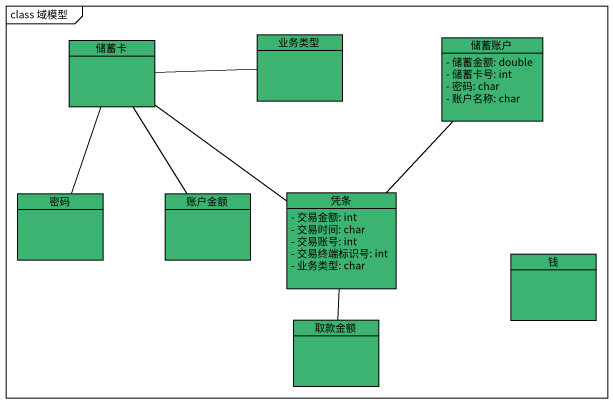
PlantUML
@startuml
mainframe class 域模型
hide circle
hide empty members
skinparam classAttributeIconSize 0
class 储蓄卡 #3CB371
class 业务类型 #3CB371
class 储蓄账户 #3CB371 {
  - 储蓄金额: double
  - 储蓄卡号: int
  - 密码: char
  - 账户名称: char
}
class 密码 #3CB371
class 账户金额 #3CB371
class 凭条 #3CB371 {
  - 交易金额: int
  - 交易时间: char
  - 交易账号: int
  - 交易终端标识号: int
  - 业务类型: char
}
class 钱 #3CB371
class 取款金额 #3CB371
储蓄卡 -right- 业务类型
储蓄卡 -- 密码
储蓄卡 -- 账户金额
储蓄卡 -- 凭条
储蓄账户 -- 凭条
凭条 -- 取款金额
@enduml
